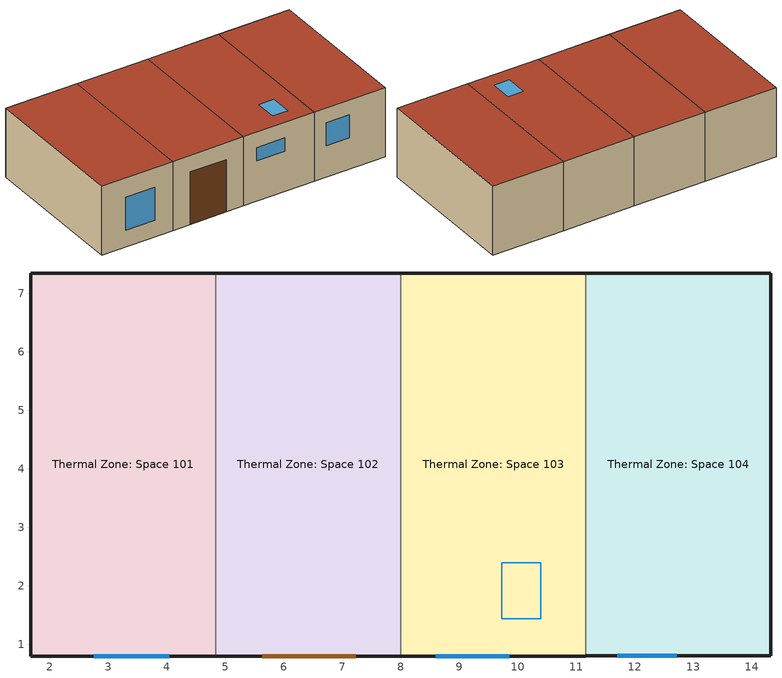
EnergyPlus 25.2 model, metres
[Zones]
Thermal Zone: Space 101
 floor ground (000_ExtSlabCarpet_4in_ClimateZone 1-8): 4.83,7.35 4.83,0.8 1.67,0.8 1.67,7.35 z0
 wall outside (ASHRAE_189.1-2009_ExtWall_Mass_ClimateZone_alt-res 5): 4.83,7.35 1.67,7.35 1.67,0.8 4.83,0.8 z0:3.05
 wall to Thermal Zone: Space 102 (000_Interior Wall): 4.83,0.8 4.83,7.35 z0:3.05
 window (ASHRAE_90.1-2004_ExtWindow_ClimateZone 8): 2.75,0.8 4.04,0.8 z0.74:2.18
 roof outside (ASHRAE_189.1-2009_ExtRoof_IEAD_ClimateZone 2-5): 4.83,0.8 4.83,7.35 1.67,7.35 1.67,0.8 z3.05
Thermal Zone: Space 102
 floor ground (000_ExtSlabCarpet_4in_ClimateZone 1-8): 8,7.35 8,0.8 4.83,0.8 4.83,7.35 z0
 wall outside (Test_Air Gap): 4.83,0.8 8,0.8 z0:3.05
 wall outside (Shared Material): 8,7.35 4.83,7.35 z0:3.05
 wall to Thermal Zone: Space 103 (000_Interior Wall): 8,0.8 8,7.35 z0:3.05
 door (000_Exterior Door): 5.63,0.8 7.23,0.8 z0:2.31
 roof outside (ASHRAE_189.1-2009_ExtRoof_IEAD_ClimateZone 2-5): 8,0.8 8,7.35 4.83,7.35 4.83,0.8 z3.05
Thermal Zone: Space 103
 floor ground (000_ExtSlabCarpet_4in_ClimateZone 1-8): 11.16,7.35 11.16,0.8 8,0.8 8,7.35 z0
 wall outside (Test_No Insulation): 11.16,7.35 8,7.35 z0:3.05
 wall outside (ASHRAE_189.1-2009_ExtWall_Mass_ClimateZone_alt-res 5): 8,0.8 11.16,0.8 z0:3.05
 wall to Thermal Zone: Space 104 (000_Interior Wall): 11.16,0.8 11.16,7.35 z0:3.05
 window (ASHRAE_189.1-2009_ExtWindow_ClimateZone_alt-res 4-5): 8.6,0.8 9.85,0.8 z1.78:2.37
 roof outside (ASHRAE_189.1-2009_ExtRoof_IEAD_ClimateZone 2-5): 11.16,0.8 11.16,7.35 8,7.35 8,0.8 z3.05
 skylight (000_Exterior Window): 10.39,1.44 10.39,2.4 9.72,2.4 9.72,1.44 z3.05
Thermal Zone: Space 104
 floor ground (000_ExtSlabCarpet_4in_ClimateZone 1-8): 14.32,7.35 14.32,0.8 11.16,0.8 11.16,7.35 z0
 wall outside (ASHRAE_189.1-2009_ExtWall_Mass_ClimateZone_alt-res 5): 11.16,0.8 14.32,0.8 z0:3.05
 wall outside (ASHRAE_90.1-2004_ExtWall_SteelFrame_ClimateZone 1-4): 14.32,7.35 11.16,7.35 z0:3.05
 wall outside (ASHRAE_90.1-2004_ExtWall_Metal_ClimateZone 5): 14.32,0.8 14.32,7.35 z0:3.05
 window (ASHRAE_189.1-2009_ExtWindow_ClimateZone_alt-res 4-5): 11.7,0.8 12.72,0.8 z1.39:2.41
 roof outside (ASHRAE_189.1-2009_ExtRoof_IEAD_ClimateZone 2-5): 14.32,0.8 14.32,7.35 11.16,7.35 11.16,0.8 z3.05
[Building]
Large Hotel: North Axis {deg}=-0; Loads Convergence Tolerance Value {W}=0.04; Temperature Convergence Tolerance Value {deltaC}=0.4; Solar Distribution=FullExterior; Maximum Number of Warmup Days=25
[Site:Location]
Denver Intl Ap: Latitude {deg}=39.83; Longitude {deg}=-104.65; Time Zone {hr}=-7; Elevation {m}=1650
[Material] Thermal Absorptance=0.9
Name | Roughness | Thickness {m} | Conductivity {W/m-K} | Density {kg/m3} | Specific Heat {J/kg-K} | Solar Absorptance | Visible Absorptance
000_F08 Metal surface | Smooth | 0.0008 | 45.28 | 7824 | 500 | 0.7 | 0.7
000_G01a 19mm gypsum board | MediumSmooth | 0.019 | 0.16 | 800 | 1090 | 0.7 | 0.7
000_I01 25mm insulation board | MediumRough | 0.0254 | 0.03 | 43 | 1210 | 0.7 | 0.7
000_M01 100mm brick | MediumRough | 0.1016 | 0.89 | 1920 | 790 | 0.7 | 0.7
1/2IN Gypsum | Smooth | 0.0127 | 0.16 | 784.9 | 830 | 0.92 | 0.92
1IN Stucco | Smooth | 0.0253 | 0.6918 | 1858 | 837 | 0.92 | 0.92
8IN Concrete HW | MediumRough | 0.2033 | 1.7296 | 2243 | 837 | 0.65 | 0.65
8IN CONCRETE HW_RefBldg | Rough | 0.2032 | 1.311 | 2240 | 836.8 | 0.7 | 0.7
MAT-CC05 4 HW CONCRETE | Rough | 0.1016 | 1.311 | 2240 | 836.8 | 0.7 | 0.7
Metal Building Semi-Cond Wall Insulation-1.24 | MediumRough | 0.0495495 | 0.049 | 265 | 836.8 | 0.7 | 0.7
Metal Decking | MediumSmooth | 0.0015 | 45.006 | 7680 | 418.4 | 0.7 | 0.3
Metal Siding | Smooth | 0.0015 | 44.96 | 7688.86 | 410 | 0.2 | 0.2
Roof Insulation [21] | MediumRough | 0.2105 | 0.049 | 265 | 836.8 | 0.7 | 0.7
Roof Membrane | VeryRough | 0.0095 | 0.16 | 1121.29 | 1460 | 0.7 | 0.7
Wall Insulation [42] | MediumRough | 0.0914 | 0.0432 | 91 | 837 | 0.5 | 0.5
Wood Siding | MediumSmooth | 0.01 | 0.11 | 544.62 | 1210 | 0.78 | 0.78
[Material:AirGap]
Name | Thermal Resistance {m2-K/W}
000_F04 Wall air space resistance | 0.15
Material Air Gap 1 | 0.35222
[Material:NoMass]
NoMass Test: Roughness=VeryRough; Thermal Resistance {m2-K/W}=0.880551; Thermal Absorptance=0.9; Solar Absorptance=0.7; Visible Absorptance=0.8
[WindowMaterial:Gas]
000_Air 13mm: Gas Type=Air; Thickness {m}=0.0127
[WindowMaterial:Glazing] Optical Data Type=SpectralAverage; Thickness {m}=0.003; Infrared Transmittance at Normal Incidence=0
Name | Solar Transmittance at Normal Incidence | Front Side Solar Reflectance at Normal Incidence | Back Side Solar Reflectance at Normal Incidence | Visible Transmittance at Normal Incidence | Front Side Visible Reflectance at Normal Incidence | Back Side Visible Reflectance at Normal Incidence | Front Side Infrared Hemispherical Emissivity | Back Side Infrared Hemispherical Emissivity | Conductivity {W/m-K} | Dirt Correction Factor for Solar and Visible Transmittance | Solar Diffusing
000_Clear 3mm | 0.837 | 0.075 | 0.075 | 0.898 | 0.081 | 0.081 | 0.84 | 0.84 | 0.9
Theoretical Glass [216] | 0.3801 | 0.5699 | 0.5699 | 0.5079 | 0.4421 | 0.4421 | 0.9 | 0.9 | 0.0133 | 1 | No
[WindowMaterial:SimpleGlazingSystem]
Fixed Window 2.62/0.30/0.21: U-Factor {W/m2-K}=2.61188; Solar Heat Gain Coefficient=0.3; Visible Transmittance=0.21
[Construction]
000_Exterior Door: 000_F08 Metal surface, 000_I01 25mm insulation board
000_Exterior Window: 000_Clear 3mm, 000_Air 13mm, 000_Clear 3mm
000_ExtSlabCarpet_4in_ClimateZone 1-8: MAT-CC05 4 HW CONCRETE, NoMass Test
000_Interior Wall: 000_G01a 19mm gypsum board, 000_F04 Wall air space resistance, 000_G01a 19mm gypsum board
ASHRAE_189.1-2009_ExtRoof_IEAD_ClimateZone 2-5: Roof Membrane, Roof Insulation [21], Metal Decking
ASHRAE_189.1-2009_ExtWall_Mass_ClimateZone_alt-res 5: 1IN Stucco, 8IN Concrete HW, Wall Insulation [42], 1/2IN Gypsum
ASHRAE_189.1-2009_ExtWindow_ClimateZone_alt-res 4-5: Theoretical Glass [216]
ASHRAE_90.1-2004_ExtWall_Metal_ClimateZone 5: Metal Siding, Metal Building Semi-Cond Wall Insulation-1.24, 1/2IN Gypsum
ASHRAE_90.1-2004_ExtWall_SteelFrame_ClimateZone 1-4: Wood Siding, NoMass Test, 1/2IN Gypsum
ASHRAE_90.1-2004_ExtWindow_ClimateZone 8: Fixed Window 2.62/0.30/0.21
Shared Material: 8IN Concrete HW, Wall Insulation [42], 1/2IN Gypsum
Test_Air Gap: 000_G01a 19mm gypsum board, Material Air Gap 1, 000_M01 100mm brick
Test_No Insulation: 000_M01 100mm brick, 8IN CONCRETE HW_RefBldg, 1/2IN Gypsum
[Zone] Multiplier=1; Part of Total Floor Area=Yes
Thermal Zone: Space 101; Thermal Zone: Space 102; Thermal Zone: Space 103; Thermal Zone: Space 104
[Space]
Name | Zone | Space Type
Space 101 | Thermal Zone: Space 101 | Multiple Lights Both LPD different schedules
Space 102 | Thermal Zone: Space 102 | MultipleLights one LPD one Load x5 multiplier Same Schedule
Space 103 (extra light in space diff schedule) | Thermal Zone: Space 103 | Single Light LPD
Space 104 | Thermal Zone: Space 104 | Multiple Lights Both LPD different schedules
[SpaceList]
Multiple Lights Both LPD different schedules: Space 101, Space 104
MultipleLights one LPD one Load x5 multiplier Same Schedule: Space 102
Single Light LPD: Space 103 (extra light in space diff schedule)
[Lights]
Name | Zone or ZoneList or Space or SpaceList | Schedule | Design Level Calculation Method | Watts per Floor Area {W/m2} | Lighting Level {W}
ASHRAE_189.1-2009_ClimateZone 1-3_LargeHotel_Banquet_LightsInst | Multiple Lights Both LPD different schedules | LargeHotel_LaundryRoom_Gas | Watts/Area | 12.5938
Lights 1 | Multiple Lights Both LPD different schedules | LargeHotel_Bldg_Equip | Watts/Area | 14.5313
ASHRAE_189.1-2009_ClimateZone 1-3_LargeHotel_Cafe_LightsInst | MultipleLights one LPD one Load x5 multiplier Same Schedule | LargeHotel_Bldg_Light | Watts/Area | 12.5938
Lights 3 | MultipleLights one LPD one Load x5 multiplier Same Schedule | LargeHotel_Bldg_Light | LightingLevel |  | 500
Lights 4 | Single Light LPD | LargeHotel_Bldg_Light | Watts/Area | 11.625
Lights 5 | Space 103 (extra light in space diff schedule) | LargeHotel_LaundryRoom_Gas | Watts/Area | 12.5938
[People] Number of People Calculation Method=People/Area; Number of People=0; Fraction Radiant=0.3; Activity Level Schedule=LargeHotel_Activity; Clothing Insulation Calculation Method=ClothingInsulationSchedule
Name | Zone or ZoneList or Space or SpaceList | Number of People Schedule | People per Floor Area {person/m2}
ASHRAE_189.1-2009_ClimateZone 1-3_LargeHotel_Banquet_PeopInst | Multiple Lights Both LPD different schedules | LargeHotel_Bldg_Occ | 0.721182
ASHRAE_189.1-2009_ClimateZone 1-3_LargeHotel_Cafe_PeopInst | MultipleLights one LPD one Load x5 multiplier Same Schedule | LargeHotel_Bldg_Occ | 0.721182
ASHRAE_189.1-2009_ClimateZone 1-3_LargeHotel_Lobby_PeopInst | Single Light LPD | LargeHotel_Lobby_Occ | 0.322917
[ZoneInfiltration:DesignFlowRate] Schedule=LargeHotel_Infil_Quarter_On; Design Flow Rate Calculation Method=AirChanges/Hour; Air Changes per Hour {1/hr}=0.16; Density Basis=Outdoor
Name | Zone or ZoneList or Space or SpaceList
ASHRAE_189.1-2009_ClimateZone 1-3_LargeHotel_Banquet_Infil | Multiple Lights Both LPD different schedules
ASHRAE_189.1-2009_ClimateZone 1-3_LargeHotel_Cafe_Infil | MultipleLights one LPD one Load x5 multiplier Same Schedule
ASHRAE_189.1-2009_ClimateZone 1-3_LargeHotel_Lobby_Infil | Single Light LPD
[ElectricEquipment] Schedule=LargeHotel_Bldg_Equip; Design Level Calculation Method=Watts/Area
Name | Zone or ZoneList or Space or SpaceList | Watts per Floor Area {W/m2}
ASHRAE_189.1-2009_ClimateZone 1-3_LargeHotel_Cafe_ElecInst | MultipleLights one LPD one Load x5 multiplier Same Schedule | 2.79862
ASHRAE_189.1-2009_ClimateZone 1-3_LargeHotel_Lobby_ElecInst | Single Light LPD | 4.09029
[Schedule:Day:Interval]
LargeHotel_LaundryRoom_Gas Rule 1 Day Schedule: No, 09:00, 0, 17:00, 1, 24:00, 0
LargeHotel_LaundryRoom_Gas Default Schedule; LargeHotel_LaundryRoom_Gas Winter Design Day; LargeHotel_Bldg_Equip Default Schedule; LargeHotel_Bldg_Equip Winter Design Day; LargeHotel_Bldg_Occ Default Schedule; LargeHotel_Bldg_Occ Winter Design Day; LargeHotel_Activity Default Schedule; LargeHotel_Bldg_Light Default Schedule; LargeHotel_Bldg_Light Winter Design Day; LargeHotel_Lobby_Occ Default Schedule; LargeHotel_Lobby_Occ Winter Design Day; LargeHotel_Infil_Quarter_On Default Schedule: No, 24:00, 0
LargeHotel_LaundryRoom_Gas Summer Design Day; LargeHotel_Bldg_Equip Summer Design Day; LargeHotel_Bldg_Occ Summer Design Day; LargeHotel_Bldg_Light Summer Design Day; LargeHotel_Lobby_Occ Summer Design Day: No, 24:00, 1
LargeHotel_Bldg_Equip Rule 1 Day Schedule: No, 02:00, 0.4, 06:00, 0.3, 07:00, 0.4, 09:00, 0.5, 13:00, 0.4, 18:00, 0.3, 19:00, 0.6, 20:00, 0.8, 21:00, 0.9, 22:00, 0.7, 23:00, 0.6, 24:00, 0.4
LargeHotel_Bldg_Equip Rule 3 Day Schedule: No, 01:00, 0.3, 02:00, 0.25, 05:00, 0.2, 06:00, 0.3, 07:00, 0.5, 08:00, 0.6, 10:00, 0.5, 18:00, 0.35, 19:00, 0.7, 20:00, 0.9, 21:00, 0.95, 22:00, 0.9, 23:00, 0.7, 24:00, 0.4
LargeHotel_Bldg_Equip Rule 2 Day Schedule: No, 02:00, 0.3, 06:00, 0.2, 08:00, 0.4, 10:00, 0.5, 11:00, 0.4, 18:00, 0.35, 19:00, 0.7, 22:00, 0.8, 23:00, 0.7, 24:00, 0.4
LargeHotel_Bldg_Occ Rule 1 Day Schedule: No, 08:00, 0.7, 11:00, 0.5, 13:00, 0.3, 16:00, 0.2, 17:00, 0.3, 19:00, 0.4, 21:00, 0.6, 24:00, 0.8
LargeHotel_Bldg_Occ Rule 3 Day Schedule: No, 06:00, 0.9, 07:00, 0.7, 09:00, 0.4, 15:00, 0.2, 16:00, 0.3, 19:00, 0.5, 21:00, 0.7, 22:00, 0.8, 24:00, 0.9
LargeHotel_Bldg_Occ Rule 2 Day Schedule: No, 06:00, 0.9, 07:00, 0.7, 09:00, 0.5, 17:00, 0.3, 18:00, 0.5, 21:00, 0.6, 24:00, 0.7
LargeHotel_Activity Rule 1 Day Schedule; LargeHotel_Activity Summer Design Day; LargeHotel_Activity Winter Design Day: No, 24:00, 120
LargeHotel_Bldg_Light Rule 1 Day Schedule: No, 02:00, 0.3, 06:00, 0.2, 07:00, 0.3, 09:00, 0.4, 13:00, 0.3, 18:00, 0.2, 19:00, 0.5, 20:00, 0.7, 21:00, 0.8, 22:00, 0.6, 23:00, 0.5, 24:00, 0.3
LargeHotel_Bldg_Light Rule 3 Day Schedule: No, 01:00, 0.2, 02:00, 0.15, 05:00, 0.1, 06:00, 0.2, 07:00, 0.4, 08:00, 0.5, 10:00, 0.4, 18:00, 0.25, 19:00, 0.6, 20:00, 0.8, 21:00, 0.9, 22:00, 0.8, 23:00, 0.6, 24:00, 0.3
LargeHotel_Bldg_Light Rule 2 Day Schedule: No, 02:00, 0.2, 06:00, 0.1, 08:00, 0.3, 10:00, 0.4, 11:00, 0.3, 18:00, 0.25, 19:00, 0.6, 22:00, 0.7, 23:00, 0.6, 24:00, 0.3
LargeHotel_Lobby_Occ Rule 1 Day Schedule: No, 06:00, 0.1, 07:00, 0.3, 10:00, 0.7, 22:00, 0.2, 24:00, 0.1
LargeHotel_Lobby_Occ Rule 2 Day Schedule: No, 05:00, 0.1, 06:00, 0.3, 10:00, 0.7, 16:00, 0.2, 18:00, 0.4, 22:00, 0.2, 24:00, 0.1
LargeHotel_Infil_Quarter_On Rule 1 Day Schedule; LargeHotel_Infil_Quarter_On Summer Design Day; LargeHotel_Infil_Quarter_On Winter Design Day: No, 24:00, 0.25
[Schedule:Week:Daily]
LargeHotel_LaundryRoom_Gas Week Rule - Jan1-Dec31: LargeHotel_LaundryRoom_Gas Rule 1 Day Schedule, LargeHotel_LaundryRoom_Gas Rule 1 Day Schedule, LargeHotel_LaundryRoom_Gas Rule 1 Day Schedule, LargeHotel_LaundryRoom_Gas Rule 1 Day Schedule, LargeHotel_LaundryRoom_Gas Rule 1 Day Schedule, LargeHotel_LaundryRoom_Gas Rule 1 Day Schedule, LargeHotel_LaundryRoom_Gas Rule 1 Day Schedule, LargeHotel_LaundryRoom_Gas Default Schedule, LargeHotel_LaundryRoom_Gas Summer Design Day, LargeHotel_LaundryRoom_Gas Winter Design Day, LargeHotel_LaundryRoom_Gas Default Schedule, LargeHotel_LaundryRoom_Gas Default Schedule
LargeHotel_Bldg_Equip Week Rule - Jan1-Dec31: LargeHotel_Bldg_Equip Rule 1 Day Schedule, LargeHotel_Bldg_Equip Rule 3 Day Schedule, LargeHotel_Bldg_Equip Rule 3 Day Schedule, LargeHotel_Bldg_Equip Rule 3 Day Schedule, LargeHotel_Bldg_Equip Rule 3 Day Schedule, LargeHotel_Bldg_Equip Rule 3 Day Schedule, LargeHotel_Bldg_Equip Rule 2 Day Schedule, LargeHotel_Bldg_Equip Default Schedule, LargeHotel_Bldg_Equip Summer Design Day, LargeHotel_Bldg_Equip Winter Design Day, LargeHotel_Bldg_Equip Default Schedule, LargeHotel_Bldg_Equip Default Schedule
LargeHotel_Bldg_Occ Week Rule - Jan1-Dec31: LargeHotel_Bldg_Occ Rule 1 Day Schedule, LargeHotel_Bldg_Occ Rule 3 Day Schedule, LargeHotel_Bldg_Occ Rule 3 Day Schedule, LargeHotel_Bldg_Occ Rule 3 Day Schedule, LargeHotel_Bldg_Occ Rule 3 Day Schedule, LargeHotel_Bldg_Occ Rule 3 Day Schedule, LargeHotel_Bldg_Occ Rule 2 Day Schedule, LargeHotel_Bldg_Occ Default Schedule, LargeHotel_Bldg_Occ Summer Design Day, LargeHotel_Bldg_Occ Winter Design Day, LargeHotel_Bldg_Occ Default Schedule, LargeHotel_Bldg_Occ Default Schedule
LargeHotel_Activity Week Rule - Jan1-Dec31: LargeHotel_Activity Rule 1 Day Schedule, LargeHotel_Activity Rule 1 Day Schedule, LargeHotel_Activity Rule 1 Day Schedule, LargeHotel_Activity Rule 1 Day Schedule, LargeHotel_Activity Rule 1 Day Schedule, LargeHotel_Activity Rule 1 Day Schedule, LargeHotel_Activity Rule 1 Day Schedule, LargeHotel_Activity Default Schedule, LargeHotel_Activity Summer Design Day, LargeHotel_Activity Winter Design Day, LargeHotel_Activity Default Schedule, LargeHotel_Activity Default Schedule
LargeHotel_Bldg_Light Week Rule - Jan1-Dec31: LargeHotel_Bldg_Light Rule 1 Day Schedule, LargeHotel_Bldg_Light Rule 3 Day Schedule, LargeHotel_Bldg_Light Rule 3 Day Schedule, LargeHotel_Bldg_Light Rule 3 Day Schedule, LargeHotel_Bldg_Light Rule 3 Day Schedule, LargeHotel_Bldg_Light Rule 3 Day Schedule, LargeHotel_Bldg_Light Rule 2 Day Schedule, LargeHotel_Bldg_Light Default Schedule, LargeHotel_Bldg_Light Summer Design Day, LargeHotel_Bldg_Light Winter Design Day, LargeHotel_Bldg_Light Default Schedule, LargeHotel_Bldg_Light Default Schedule
LargeHotel_Lobby_Occ Week Rule - Jan1-Dec31: LargeHotel_Lobby_Occ Rule 1 Day Schedule, LargeHotel_Lobby_Occ Rule 2 Day Schedule, LargeHotel_Lobby_Occ Rule 2 Day Schedule, LargeHotel_Lobby_Occ Rule 2 Day Schedule, LargeHotel_Lobby_Occ Rule 2 Day Schedule, LargeHotel_Lobby_Occ Rule 2 Day Schedule, LargeHotel_Lobby_Occ Rule 1 Day Schedule, LargeHotel_Lobby_Occ Default Schedule, LargeHotel_Lobby_Occ Summer Design Day, LargeHotel_Lobby_Occ Winter Design Day, LargeHotel_Lobby_Occ Default Schedule, LargeHotel_Lobby_Occ Default Schedule
LargeHotel_Infil_Quarter_On Week Rule - Jan1-Dec31: LargeHotel_Infil_Quarter_On Rule 1 Day Schedule, LargeHotel_Infil_Quarter_On Rule 1 Day Schedule, LargeHotel_Infil_Quarter_On Rule 1 Day Schedule, LargeHotel_Infil_Quarter_On Rule 1 Day Schedule, LargeHotel_Infil_Quarter_On Rule 1 Day Schedule, LargeHotel_Infil_Quarter_On Rule 1 Day Schedule, LargeHotel_Infil_Quarter_On Rule 1 Day Schedule, LargeHotel_Infil_Quarter_On Default Schedule, LargeHotel_Infil_Quarter_On Summer Design Day, LargeHotel_Infil_Quarter_On Winter Design Day, LargeHotel_Infil_Quarter_On Default Schedule, LargeHotel_Infil_Quarter_On Default Schedule
[Schedule:Year]
LargeHotel_LaundryRoom_Gas: LargeHotel_LaundryRoom_Gas Week Rule - Jan1-Dec31, 1, 1, 12, 31
LargeHotel_Bldg_Equip: LargeHotel_Bldg_Equip Week Rule - Jan1-Dec31, 1, 1, 12, 31
LargeHotel_Bldg_Occ: LargeHotel_Bldg_Occ Week Rule - Jan1-Dec31, 1, 1, 12, 31
LargeHotel_Activity: LargeHotel_Activity Week Rule - Jan1-Dec31, 1, 1, 12, 31
LargeHotel_Bldg_Light: LargeHotel_Bldg_Light Week Rule - Jan1-Dec31, 1, 1, 12, 31
LargeHotel_Lobby_Occ: LargeHotel_Lobby_Occ Week Rule - Jan1-Dec31, 1, 1, 12, 31
LargeHotel_Infil_Quarter_On: LargeHotel_Infil_Quarter_On Week Rule - Jan1-Dec31, 1, 1, 12, 31
